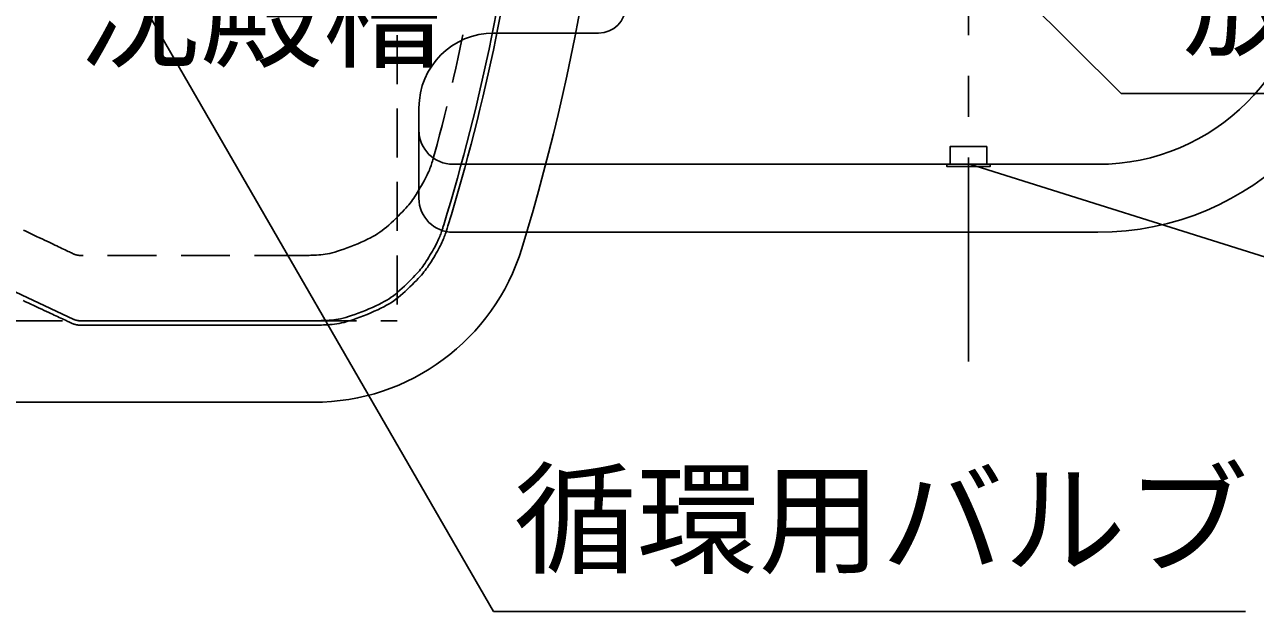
# Model space of a CAD drawing. Units: millimetres, scale not verified. Extents: x -8910 to 8910, y -6308 to 6308.
# Drawn here: x -4286 to -3381, y 299 to 730 of the extents above; entities that cross this region are included whole.
import ezdxf
from ezdxf.enums import TextEntityAlignment as Align

# ---------------------------------------------------------------- set-up
doc = ezdxf.new("R2010")
doc.units = ezdxf.units.MM
doc.header["$LTSCALE"] = 30
doc.linetypes.add('CHAIN1', pattern=[8, 5, -1, 1, -1])
doc.linetypes.add('DASHED1', pattern=[1.8, 1.2, -0.6])
for name, color, linetype, lineweight in [('0-0_空気管', 3, 'Continuous', 25), ('0-1_機器', 2, 'Continuous', 25), ('0-4_躯体', 4, 'Continuous', 25)]:
    doc.layers.add(name, color=color, linetype=linetype, lineweight=lineweight)
doc.styles.add('ＭＳ ゴシック', font='')
doc.styles.get('ＭＳ ゴシック').set_extended_font_data('MS Gothic')

msp = doc.modelspace()

# ---------------------------------------------------------------- linework, layer by layer
at = {"layer": '0-0_空気管', "linetype": 'CHAIN1'}
msp.add_line((-3591.67, 482.38), (-3591.67, 1562.38), dxfattribs=at)
at = {"layer": '0-0_空気管'}
for p, q in [((-4284.66, 894.09), (-3940.85, 298.6)), ((-3558.73, 758.47), (-3479.6, 679.34)), ((-3863.67, 723.88), (-3940.67, 723.88)), ((-3479.6, 679.34), (-2984.21, 679.34)), ((-3995.67, 602.38), (-3995.67, 668.88)), ((-3496.67, 627.38), (-3970.67, 627.38)), ((-3970.67, 577.38), (-3496.67, 577.38)), ((-4252.93, 511.45), (-4250.7, 510.41)), ((-4245.35, 509.18), (-4070.71, 509.18)), ((-4073.05, 452.38), (-5960.29, 452.38)), ((-3387.99, 298.6), (-3940.85, 298.6))]:
    msp.add_line(p, q, dxfattribs=at)
at = {"layer": '0-0_空気管', "linetype": 'DASHED1'}
for p, q in [((-3984.64, 633.64), (-3984.8, 633.03)), ((-3984.24, 635.1), (-3984.64, 633.64)), ((-3987.58, 624.27), (-3988.02, 623.17)), ((-3987.18, 625.35), (-3987.58, 624.27)), ((-3986.8, 626.42), (-3987.18, 625.35)), ((-3986.44, 627.49), (-3986.8, 626.42)), ((-3986.1, 628.55), (-3986.44, 627.49)), ((-3985.79, 629.58), (-3986.1, 628.55)), ((-3985.5, 630.56), (-3985.79, 629.58)), ((-3985.24, 631.47), (-3985.5, 630.56)), ((-3985, 632.3), (-3985.24, 631.47)), ((-3984.8, 633.03), (-3985, 632.3)), ((-3991.88, 615.23), (-3992.78, 613.6)), ((-3991.05, 616.78), (-3991.88, 615.23)), ((-3990.3, 618.22), (-3991.05, 616.78)), ((-3989.64, 619.57), (-3990.3, 618.22)), ((-3989.04, 620.83), (-3989.64, 619.57)), ((-3988.5, 622.03), (-3989.04, 620.83)), ((-3988.02, 623.17), (-3988.5, 622.03)), ((-3996.71, 606.86), (-3997.69, 605.28)), ((-3995.71, 608.52), (-3996.71, 606.86)), ((-3994.71, 610.21), (-3995.71, 608.52)), ((-3993.73, 611.91), (-3994.71, 610.21)), ((-3992.78, 613.6), (-3993.73, 611.91)), ((-4003.07, 597.67), (-4004.09, 596.48)), ((-4002.13, 598.83), (-4003.07, 597.67)), ((-4001.25, 599.99), (-4002.13, 598.83)), ((-4000.39, 601.18), (-4001.25, 599.99)), ((-3999.52, 602.44), (-4000.39, 601.18)), ((-3998.63, 603.8), (-3999.52, 602.44)), ((-3997.69, 605.28), (-3998.63, 603.8)), ((-4011.01, 589.23), (-4012.71, 587.57)), ((-4009.38, 590.85), (-4011.01, 589.23)), ((-4007.85, 592.42), (-4009.38, 590.85)), ((-4006.46, 593.88), (-4007.85, 592.42)), ((-4005.21, 595.23), (-4006.46, 593.88)), ((-4004.09, 596.48), (-4005.21, 595.23)), ((-4021.25, 579.9), (-4022.84, 578.66)), ((-4019.62, 581.25), (-4021.25, 579.9)), ((-4017.93, 582.72), (-4019.62, 581.25)), ((-4016.2, 584.28), (-4017.93, 582.72)), ((-4014.44, 585.91), (-4016.2, 584.28)), ((-4012.71, 587.57), (-4014.44, 585.91)), ((-4284.66, 578.12), (-4286.44, 578.97)), ((-4282.76, 577.22), (-4284.66, 578.12)), ((-4280.78, 576.29), (-4282.76, 577.22)), ((-4278.75, 575.33), (-4280.78, 576.29)), ((-4276.71, 574.36), (-4278.75, 575.33)), ((-4274.7, 573.4), (-4276.71, 574.36)), ((-4272.75, 572.48), (-4274.7, 573.4)), ((-4270.89, 571.6), (-4272.75, 572.48)), ((-4269.16, 570.77), (-4270.89, 571.6)), ((-4267.55, 570.01), (-4269.16, 570.77)), ((-4266.03, 569.3), (-4267.55, 570.01)), ((-4038.13, 570.1), (-4040.65, 569)), ((-4035.71, 571.19), (-4038.13, 570.1)), ((-4033.45, 572.27), (-4035.71, 571.19)), ((-4031.38, 573.31), (-4033.45, 572.27)), ((-4029.47, 574.34), (-4031.38, 573.31)), ((-4027.7, 575.36), (-4029.47, 574.34)), ((-4026.03, 576.41), (-4027.7, 575.36)), ((-4024.42, 577.5), (-4026.03, 576.41)), ((-4022.84, 578.66), (-4024.42, 577.5)), ((-4264.61, 568.62), (-4266.03, 569.3)), ((-4263.24, 567.97), (-4264.61, 568.62)), ((-4261.94, 567.35), (-4263.24, 567.97)), ((-4260.66, 566.75), (-4261.94, 567.35)), ((-4259.4, 566.15), (-4260.66, 566.75)), ((-4258.15, 565.56), (-4259.4, 566.15)), ((-4256.91, 564.97), (-4258.15, 565.56)), ((-4255.72, 564.41), (-4256.91, 564.97)), ((-4254.58, 563.87), (-4255.72, 564.41)), ((-4253.52, 563.37), (-4254.58, 563.87)), ((-4252.57, 562.91), (-4253.52, 563.37)), ((-4251.72, 562.51), (-4252.57, 562.91)), ((-4251.02, 562.18), (-4251.72, 562.51)), ((-4249.34, 561.38), (-4251.02, 562.18)), ((-4249.19, 561.31), (-4249.34, 561.38)), ((-4249.13, 561.29), (-4249.19, 561.31)), ((-4249.07, 561.26), (-4249.13, 561.29)), ((-4249, 561.23), (-4249.07, 561.26)), ((-4248.93, 561.19), (-4249, 561.23)), ((-4248.85, 561.16), (-4248.93, 561.19)), ((-4248.77, 561.12), (-4248.85, 561.16)), ((-4248.68, 561.08), (-4248.77, 561.12)), ((-4248.6, 561.05), (-4248.68, 561.08)), ((-4248.51, 561.02), (-4248.6, 561.05)), ((-4248.42, 560.99), (-4248.51, 561.02)), ((-4248.32, 560.96), (-4248.42, 560.99)), ((-4248.23, 560.92), (-4248.32, 560.96)), ((-4066.21, 561.03), (-4067.8, 560.85)), ((-4064.59, 561.26), (-4066.21, 561.03)), ((-4062.94, 561.54), (-4064.59, 561.26)), ((-4061.22, 561.89), (-4062.94, 561.54)), ((-4059.41, 562.32), (-4061.22, 561.89)), ((-4057.49, 562.83), (-4059.41, 562.32)), ((-4055.45, 563.44), (-4057.49, 562.83)), ((-4053.25, 564.15), (-4055.45, 563.44)), ((-4050.89, 564.97), (-4053.25, 564.15)), ((-4048.4, 565.88), (-4050.89, 564.97)), ((-4045.84, 566.87), (-4048.4, 565.88)), ((-4043.24, 567.92), (-4045.84, 566.87)), ((-4040.65, 569), (-4043.24, 567.92)), ((-4248.12, 560.89), (-4248.23, 560.92)), ((-4248, 560.86), (-4248.12, 560.89)), ((-4247.88, 560.82), (-4248, 560.86)), ((-4247.74, 560.79), (-4247.88, 560.82)), ((-4247.59, 560.75), (-4247.74, 560.79)), ((-4247.44, 560.71), (-4247.59, 560.75)), ((-4247.28, 560.68), (-4247.44, 560.71)), ((-4247.13, 560.64), (-4247.28, 560.68)), ((-4246.98, 560.61), (-4247.13, 560.64)), ((-4246.83, 560.58), (-4246.98, 560.61)), ((-4246.69, 560.56), (-4246.83, 560.58)), ((-4246.56, 560.53), (-4246.69, 560.56)), ((-4246.44, 560.51), (-4246.56, 560.53)), ((-4246.33, 560.5), (-4246.44, 560.51)), ((-4246.23, 560.48), (-4246.33, 560.5)), ((-4246.13, 560.47), (-4246.23, 560.48)), ((-4246.03, 560.46), (-4246.13, 560.47)), ((-4245.94, 560.45), (-4246.03, 560.46)), ((-4245.85, 560.45), (-4245.94, 560.45)), ((-4245.76, 560.44), (-4245.85, 560.45)), ((-4245.67, 560.44), (-4245.76, 560.44)), ((-4245.59, 560.44), (-4245.67, 560.44)), ((-4245.43, 560.44), (-4245.59, 560.44)), ((-4245.36, 560.43), (-4245.43, 560.44)), ((-4080.59, 560.43), (-4245.36, 560.43)), ((-4077.56, 560.44), (-4080.59, 560.43)), ((-4076.49, 560.44), (-4077.56, 560.44)), ((-4075.27, 560.46), (-4076.49, 560.44)), ((-4073.92, 560.49), (-4075.27, 560.46)), ((-4072.48, 560.54), (-4073.92, 560.49)), ((-4070.96, 560.61), (-4072.48, 560.54)), ((-4069.39, 560.72), (-4070.96, 560.61)), ((-4067.8, 560.85), (-4069.39, 560.72))]:
    msp.add_line(p, q, dxfattribs=at)
at = {"layer": '0-0_空気管'}
for points in [[(-3605.26, 627.38), (-3605.26, 640.38), (-3578.26, 640.38), (-3578.26, 627.38)], [(-3607.76, 627.38), (-3607.76, 625.88), (-3575.76, 625.88), (-3575.76, 627.38)], [(-3977.47, 582.99), (-3977.87, 581.68), (-3978.04, 581.13), (-3978.25, 580.47), (-3978.48, 579.72), (-3978.75, 578.89), (-3979.04, 578.01), (-3979.36, 577.08), (-3979.69, 576.13), (-3980.05, 575.17), (-3980.42, 574.2), (-3980.81, 573.23), (-3981.24, 572.24), (-3981.7, 571.21), (-3982.21, 570.13), (-3982.78, 568.99), (-3983.42, 567.77), (-3984.12, 566.47), (-3984.91, 565.07), (-3985.75, 563.59), (-3986.64, 562.07), (-3987.57, 560.53), (-3988.5, 559), (-3989.44, 557.5), (-3990.35, 556.07), (-3991.23, 554.73), (-3992.06, 553.5), (-3992.87, 552.35), (-3993.67, 551.26), (-3994.5, 550.2), (-3995.38, 549.13), (-3996.33, 548.02), (-3997.39, 546.84), (-3998.59, 545.56), (-3999.92, 544.17), (-4001.39, 542.67), (-4002.96, 541.1), (-4004.6, 539.49), (-4006.28, 537.88), (-4007.99, 536.3)], [(-4007.65, 532.28), (-4005.9, 533.86), (-4004.14, 535.49), (-4002.4, 537.16), (-4000.71, 538.81), (-3999.09, 540.43), (-3997.58, 541.98), (-3996.2, 543.42), (-3994.97, 544.74), (-3993.88, 545.96), (-3992.89, 547.1), (-3991.98, 548.2), (-3991.12, 549.3), (-3990.3, 550.43), (-3989.47, 551.61), (-3988.61, 552.88), (-3987.7, 554.26), (-3986.76, 555.74), (-3985.8, 557.29), (-3984.83, 558.87), (-3983.88, 560.46), (-3982.95, 562.03), (-3982.08, 563.55), (-3981.27, 565), (-3980.55, 566.34), (-3979.89, 567.6), (-3979.3, 568.77), (-3978.78, 569.88), (-3978.3, 570.95), (-3977.86, 571.97), (-3977.45, 572.98), (-3977.07, 573.97), (-3976.7, 574.97), (-3976.35, 575.95), (-3976.03, 576.91), (-3975.73, 577.82), (-3975.45, 578.67), (-3975.21, 579.44), (-3975, 580.12), (-3974.41, 582.05)], [(-4246.83, 512.53), (-4246.98, 512.56), (-4247.13, 512.59), (-4247.28, 512.62), (-4247.44, 512.66), (-4247.59, 512.69), (-4247.74, 512.73), (-4247.87, 512.76), (-4248, 512.8), (-4248.12, 512.83), (-4248.22, 512.86), (-4248.32, 512.89), (-4248.42, 512.92), (-4248.51, 512.96), (-4248.6, 512.99), (-4248.76, 513.06), (-4248.85, 513.09), (-4248.93, 513.13), (-4249, 513.16), (-4249.07, 513.19), (-4249.13, 513.22), (-4249.19, 513.24), (-4249.35, 513.32), (-4305.33, 539.43)], [(-4007.99, 536.3), (-4009.68, 534.77), (-4011.34, 533.33)], [(-4286.64, 527.17), (-4284.83, 526.33), (-4282.9, 525.43), (-4280.91, 524.5), (-4278.87, 523.55), (-4276.84, 522.6), (-4274.84, 521.67), (-4272.91, 520.77), (-4271.09, 519.92), (-4269.4, 519.13), (-4267.84, 518.41), (-4266.39, 517.73), (-4265.03, 517.09), (-4263.74, 516.49), (-4262.5, 515.92), (-4261.3, 515.36), (-4260.12, 514.81), (-4258.95, 514.26), (-4257.79, 513.72), (-4256.67, 513.2), (-4255.6, 512.7), (-4253.71, 511.82), (-4252.93, 511.45)], [(-4019.37, 527.48), (-4021.15, 526.45), (-4023.07, 525.42), (-4025.16, 524.37), (-4027.44, 523.28), (-4029.88, 522.17), (-4032.43, 521.06), (-4035.05, 519.96), (-4037.68, 518.91), (-4040.27, 517.9), (-4042.79, 516.98), (-4045.18, 516.15), (-4047.4, 515.43), (-4049.48, 514.81), (-4051.42, 514.29), (-4053.26, 513.86), (-4055.01, 513.5), (-4056.69, 513.21), (-4058.33, 512.99), (-4059.95, 512.8), (-4061.57, 512.67), (-4063.16, 512.56), (-4064.71, 512.48), (-4066.17, 512.43), (-4067.54, 512.4), (-4068.78, 512.39), (-4069.87, 512.38), (-4245.5, 512.38), (-4245.58, 512.38), (-4245.67, 512.39), (-4245.85, 512.39), (-4245.94, 512.4), (-4246.03, 512.41), (-4246.13, 512.42), (-4246.23, 512.43), (-4246.33, 512.44), (-4246.44, 512.46), (-4246.56, 512.48), (-4246.69, 512.5), (-4246.83, 512.53)], [(-4070.71, 509.18), (-4069.77, 509.18), (-4068.64, 509.18), (-4067.36, 509.2), (-4065.95, 509.23), (-4064.44, 509.28), (-4062.84, 509.36), (-4061.2, 509.47), (-4059.53, 509.61), (-4057.86, 509.8), (-4056.16, 510.04), (-4054.43, 510.33), (-4052.62, 510.7), (-4050.73, 511.15), (-4048.72, 511.68), (-4046.58, 512.32), (-4044.28, 513.06), (-4041.82, 513.92), (-4039.22, 514.88), (-4036.54, 515.91), (-4033.83, 517), (-4031.13, 518.13), (-4028.5, 519.28), (-4025.98, 520.42), (-4023.63, 521.55), (-4021.47, 522.63), (-4019.49, 523.7)], [(-4250.7, 510.41), (-4250.55, 510.34), (-4250.49, 510.32), (-4250.42, 510.28), (-4250.33, 510.24), (-4250.24, 510.2), (-4250.14, 510.16), (-4250.04, 510.11), (-4249.93, 510.07), (-4249.82, 510.02), (-4249.71, 509.98), (-4249.59, 509.94), (-4249.47, 509.89), (-4249.35, 509.85), (-4249.22, 509.81), (-4249.07, 509.77), (-4248.92, 509.72), (-4248.75, 509.68), (-4248.57, 509.63), (-4248.38, 509.59), (-4248.18, 509.54), (-4247.98, 509.49), (-4247.77, 509.45), (-4247.57, 509.41), (-4247.38, 509.37), (-4247.19, 509.33), (-4247.02, 509.3), (-4246.87, 509.28), (-4246.72, 509.26), (-4246.58, 509.24), (-4246.45, 509.22), (-4246.32, 509.21), (-4246.2, 509.2), (-4246.08, 509.19), (-4245.96, 509.19), (-4245.85, 509.18), (-4245.73, 509.18), (-4245.62, 509.18), (-4245.43, 509.18), (-4245.35, 509.18)]]:
    msp.add_lwpolyline(points, dxfattribs=at)
at = {"layer": '0-0_空気管', "linetype": 'DASHED1'}
for points in [[(-4019.49, 523.7), (-4017.65, 524.76), (-4015.91, 525.84), (-4014.25, 526.97), (-4012.63, 528.15), (-4011.01, 529.42), (-4009.36, 530.79), (-4007.65, 532.28)], [(-4011.34, 533.33), (-4012.94, 532), (-4014.51, 530.77), (-4016.08, 529.62), (-4017.69, 528.53), (-4019.37, 527.48)]]:
    msp.add_lwpolyline(points, dxfattribs=at)
at = {"layer": '0-0_空気管'}
for centre, radius, start, end in [((-5411.67, 1022.38), 1560, 342.9709, 17.02908), ((-5411.67, 1022.38), 1500, 342.967, 353.836), ((-5411.67, 1022.38), 1503.2, 342.967, 353.836), ((-3496.67, 782.38), 205, 270, 0), ((-3496.67, 782.38), 155, 270, 0), ((-3863.67, 743.88), 20, 270, 0), ((-3940.67, 668.88), 55, 90, 180), ((-3970.67, 652.38), 25, 180, 270), ((-3970.67, 602.38), 25, 180, 270), ((-4073.05, 612.38), 160, 270, 342.9709)]:
    msp.add_arc(centre, radius, start, end, dxfattribs=at)
at = {"layer": '0-0_空気管', "linetype": 'DASHED1'}
msp.add_arc((-5411.67, 1022.38), 1479.04, 344.81998, 353.74698, dxfattribs=at)
at = {"layer": '0-1_機器', "linetype": 'DASHED1'}
for p in [(-4011.67, 1532.38), (-6021.67, 512.38)]:
    msp.add_line(p, (-4011.67, 512.38), dxfattribs=at)
at = {"layer": '0-4_躯体', "color": 3}
msp.add_line((-3590.67, 627.56), (-3065.93, 461.93), dxfattribs=at)

# ---------------------------------------------------------------- texts
at = {"layer": '0-0_空気管', "color": 4, "style": 'ＭＳ ゴシック'}
for s, p in [('放流ポンプ', (-3434.21, 694.34)), ('沈殿槽', (-4246.2, 685.86)), ('循環用バルブ', (-3925.85, 313.6))]:
    msp.add_text(s, height=65.98, dxfattribs=at).set_placement(p, align=Align.BOTTOM_LEFT)

doc.saveas('drawing.dxf')
